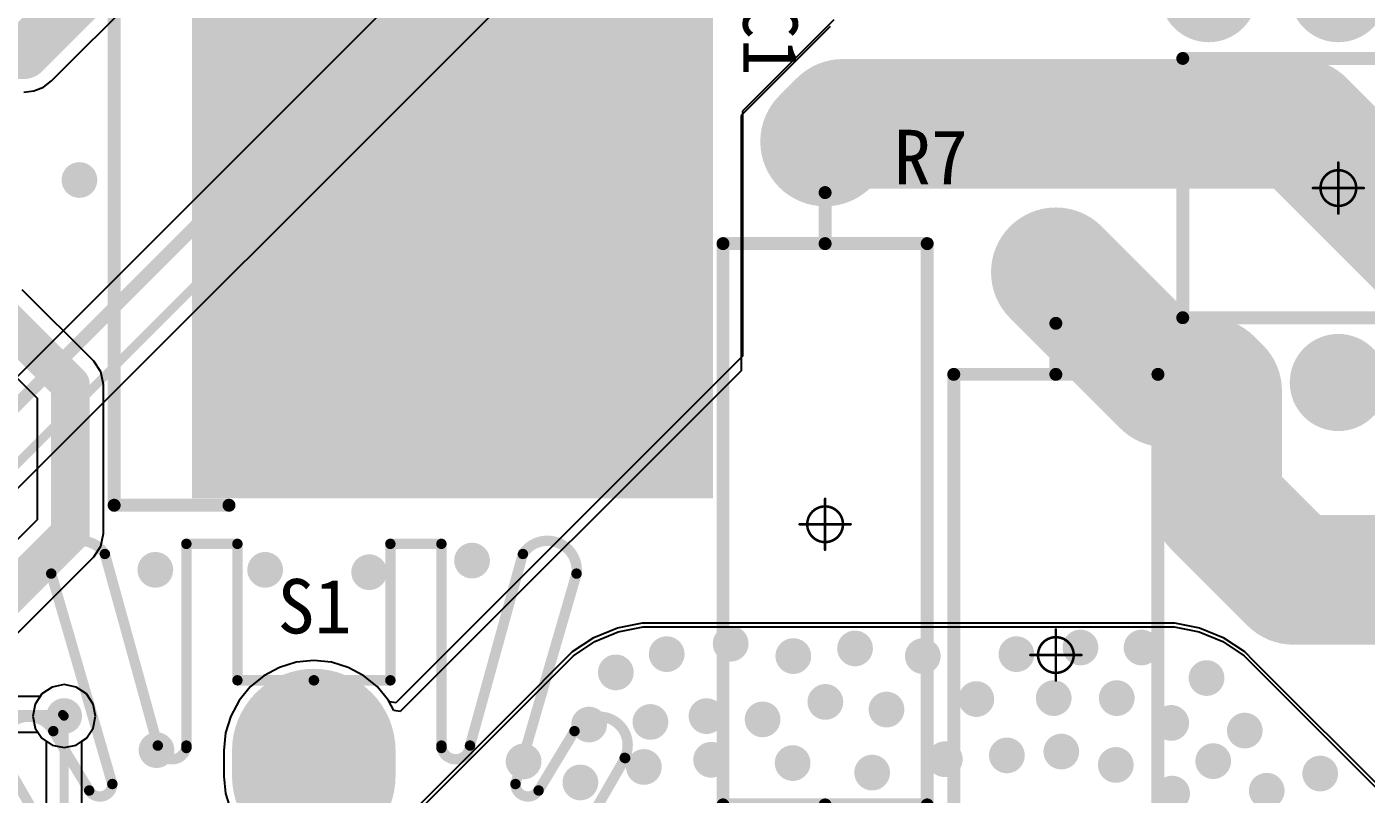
# Model space of a CAD drawing. Header units: millimetres. Extents: x 28 to 238, y 6 to 119.
# Drawn here: x 68.72 to 94.95, y 78.34 to 93.38 of the extents above; entities that cross this region are included whole.
import ezdxf

# ---------------------------------------------------------------- set-up
doc = ezdxf.new("R2010")
doc.units = ezdxf.units.MM
for name, color, linetype in [('BottomLayer', 5, 'Continuous'), ('BottomSolder', 6, 'Continuous'), ('KeepOutLayer', 6, 'Continuous'), ('Mechanical15', 56, 'Continuous'), ('MultiLayer', 9, 'Continuous'), ('PadHoleLayer', 156, 'Continuous'), ('TopLayer', 1, 'Continuous'), ('TopOverlay', 2, 'Continuous'), ('TopPaste', 8, 'Continuous'), ('TopSolder', 216, 'Continuous'), ('ViaHoleLayer', 16, 'Continuous')]:
    doc.layers.add(name, color=color, linetype=linetype)

# ---------------------------------------------------------------- blocks, each defined once
blk = doc.blocks.new('SRP12_34_25_P_4')
at = {"layer": 'BottomLayer', "const_width": 3}
blk.add_lwpolyline([(12.45, 0), (12.95, 0)], dxfattribs=at)
at = {"layer": 'BottomLayer', "const_width": 1.5}
for points in [[(11.7, 0, 1), (13.2, 0, 1)], [(12.2, 0, 1), (13.7, 0, 1)]]:
    blk.add_lwpolyline(points, format="xyb", close=True, dxfattribs=at)
at = {"layer": 'BottomSolder', "const_width": 3.203}
blk.add_lwpolyline([(12.45, 0), (12.95, 0)], dxfattribs=at)
at = {"layer": 'BottomSolder', "const_width": 1.602}
for points in [[(11.649, 0, 1), (13.251, 0, 1)], [(12.149, 0, 1), (13.751, 0, 1)]]:
    blk.add_lwpolyline(points, format="xyb", close=True, dxfattribs=at)
at = {"layer": 'MultiLayer', "const_width": 3}
blk.add_lwpolyline([(12.45, 0), (12.95, 0)], dxfattribs=at)
at = {"layer": 'MultiLayer', "const_width": 1.5}
for points in [[(11.7, 0, 1), (13.2, 0, 1)], [(12.2, 0, 1), (13.7, 0, 1)]]:
    blk.add_lwpolyline(points, format="xyb", close=True, dxfattribs=at)
at = {"layer": 'PadHoleLayer', "const_width": 0.5}
blk.add_lwpolyline([(13.45, 0), (13.45, 0, -1), (11.95, 0), (11.95, 0, -1)], format="xyb", close=True, dxfattribs=at)
at = {"layer": 'TopLayer', "const_width": 3}
blk.add_lwpolyline([(12.45, 0), (12.95, 0)], dxfattribs=at)
at = {"layer": 'TopLayer', "const_width": 1.5}
for points in [[(11.7, 0, 1), (13.2, 0, 1)], [(12.2, 0, 1), (13.7, 0, 1)]]:
    blk.add_lwpolyline(points, format="xyb", close=True, dxfattribs=at)
at = {"layer": 'TopOverlay', "const_width": 0.203}
for points in [[(12.802, 6.096), (9.5, 4.191)], [(13.331, 5.103), (12.167, 4.4)], [(16.417, 5.143), (12.294, 3.946)], [(16.802, 4.092), (13.047, 3.056)], [(13, 2.496), (17, 2.496)], [(13, 2.496), (13.047, 2.496)], [(17, 2.496), (17, 1.496)], [(14.326, 1.496), (14.326, 0)], [(14.326, 1.496), (17, 1.496)], [(14.326, -0.004), (14.326, -1.5)], [(14.326, -1.5), (17, -1.5)], [(17, -1.5), (17, -2.5)], [(13, -2.5), (13.047, -2.5)], [(13, -2.5), (17, -2.5)], [(13.047, -3.06), (16.802, -4.096)], [(12.294, -3.95), (16.417, -5.147)], [(9.5, -4.195), (12.802, -6.1)], [(12.167, -4.404), (13.331, -5.107)]]:
    blk.add_lwpolyline(points, dxfattribs=at)
for points in [[(12.807, 6.086, -0.974243), (13.331, 5.103)], [(16.417, 5.143, -0.790827), (16.802, 4.092)], [(12.294, 3.946, -0.758747), (12.167, 4.4)], [(13.047, 2.496, -0.959451), (13.047, 3.056)], [(13.047, -3.06, -0.959451), (13.047, -2.5)], [(12.167, -4.404, -0.758747), (12.294, -3.95)], [(16.802, -4.096, -0.790827), (16.417, -5.147)], [(13.331, -5.107, -0.974243), (12.807, -6.09)]]:
    blk.add_lwpolyline(points, format="xyb", dxfattribs=at)
at = {"layer": 'TopOverlay', "const_width": 0.102}
for points in [[(13.28, 5.103, 1), (13.382, 5.103, 1)], [(13.28, 5.103, 1), (13.382, 5.103, 1)], [(16.366, 5.143, 1), (16.468, 5.143, 1)], [(16.366, 5.143, 1), (16.468, 5.143, 1)], [(12.116, 4.4, 1), (12.218, 4.4, 1)], [(12.116, 4.4, 1), (12.218, 4.4, 1)], [(12.243, 3.946, 1), (12.345, 3.946, 1)], [(12.243, 3.946, 1), (12.345, 3.946, 1)], [(16.751, 4.092, 1), (16.852, 4.092, 1)], [(16.751, 4.092, 1), (16.852, 4.092, 1)], [(12.996, 3.056, 1), (13.098, 3.056, 1)], [(12.996, 3.056, 1), (13.098, 3.056, 1)], [(12.949, 2.496, 1), (13.051, 2.496, 1)], [(12.949, 2.496, 1), (13.051, 2.496, 1)], [(12.996, 2.496, 1), (13.098, 2.496, 1)], [(12.996, 2.496, 1), (13.098, 2.496, 1)], [(16.949, 2.496, 1), (17.051, 2.496, 1)], [(16.949, 2.496, 1), (17.051, 2.496, 1)], [(14.275, 1.496, 1), (14.377, 1.496, 1)], [(14.275, 1.496, 1), (14.377, 1.496, 1)], [(16.949, 1.496, 1), (17.051, 1.496, 1)], [(16.949, 1.496, 1), (17.051, 1.496, 1)], [(14.275, 0, 1), (14.377, 0, 1)], [(14.275, -0.004, 1), (14.377, -0.004, 1)], [(14.275, -1.5, 1), (14.377, -1.5, 1)], [(14.275, -1.5, 1), (14.377, -1.5, 1)], [(16.949, -1.5, 1), (17.051, -1.5, 1)], [(16.949, -1.5, 1), (17.051, -1.5, 1)], [(12.949, -2.5, 1), (13.051, -2.5, 1)], [(12.949, -2.5, 1), (13.051, -2.5, 1)], [(12.996, -2.5, 1), (13.098, -2.5, 1)], [(12.996, -2.5, 1), (13.098, -2.5, 1)], [(16.949, -2.5, 1), (17.051, -2.5, 1)], [(16.949, -2.5, 1), (17.051, -2.5, 1)], [(12.996, -3.06, 1), (13.098, -3.06, 1)], [(12.996, -3.06, 1), (13.098, -3.06, 1)], [(12.243, -3.95, 1), (12.345, -3.95, 1)], [(12.243, -3.95, 1), (12.345, -3.95, 1)], [(16.751, -4.096, 1), (16.852, -4.096, 1)], [(16.751, -4.096, 1), (16.852, -4.096, 1)], [(12.116, -4.404, 1), (12.218, -4.404, 1)], [(12.116, -4.404, 1), (12.218, -4.404, 1)], [(13.28, -5.107, 1), (13.382, -5.107, 1)], [(13.28, -5.107, 1), (13.382, -5.107, 1)], [(16.366, -5.147, 1), (16.468, -5.147, 1)], [(16.366, -5.147, 1), (16.468, -5.147, 1)], [(12.751, -6.1, 1), (12.853, -6.1, 1)], [(12.756, -6.09, 1), (12.858, -6.09, 1)]]:
    blk.add_lwpolyline(points, format="xyb", close=True, dxfattribs=at)
at = {"layer": 'TopSolder', "const_width": 3.203}
blk.add_lwpolyline([(12.45, 0), (12.95, 0)], dxfattribs=at)
at = {"layer": 'TopSolder', "const_width": 1.602}
for points in [[(11.649, 0, 1), (13.251, 0, 1)], [(12.149, 0, 1), (13.751, 0, 1)]]:
    blk.add_lwpolyline(points, format="xyb", close=True, dxfattribs=at)
blk = doc.blocks.new('RS_1W_9')
at = {"layer": 'BottomLayer', "const_width": 1}
for points in [[(-8, 0, 1), (-7, 0, 1)], [(7, 0, 1), (8, 0, 1)]]:
    blk.add_lwpolyline(points, format="xyb", close=True, dxfattribs=at)
at = {"layer": 'BottomSolder', "const_width": 1.102}
for points in [[(-8.051, 0, 1), (-6.949, 0, 1)], [(6.949, 0, 1), (8.051, 0, 1)]]:
    blk.add_lwpolyline(points, format="xyb", close=True, dxfattribs=at)
at = {"layer": 'Mechanical15', "const_width": 0.05}
for points in [[(0, 0.5), (0, -0.5)], [(-0.5, 0), (0.5, 0)]]:
    blk.add_lwpolyline(points, dxfattribs=at)
at = {"layer": 'Mechanical15'}
for points, const_width in [([(-0.012, 0.5, 1), (0.012, 0.5, 1)], 0.025), ([(0.35, 0, 1), (-0.35, 0, 1)], 0.05), ([(-0.512, 0, 1), (-0.487, 0, 1)], 0.025), ([(-0.362, 0, 1), (-0.337, 0, 1)], 0.025), ([(0.337, 0, 1), (0.362, 0, 1)], 0.025), ([(0.487, 0, 1), (0.512, 0, 1)], 0.025), ([(-0.012, -0.5, 1), (0.012, -0.5, 1)], 0.025)]:
    blk.add_lwpolyline(points, format="xyb", close=True, dxfattribs=dict(at, const_width=const_width))
at = {"layer": 'MultiLayer', "const_width": 1}
for points in [[(-8, 0, 1), (-7, 0, 1)], [(7, 0, 1), (8, 0, 1)]]:
    blk.add_lwpolyline(points, format="xyb", close=True, dxfattribs=at)
at = {"layer": 'PadHoleLayer', "const_width": 0.4}
for points in [[(-7.7, 0, 1), (-7.3, 0, 1)], [(7.3, 0, 1), (7.7, 0, 1)]]:
    blk.add_lwpolyline(points, format="xyb", close=True, dxfattribs=at)
at = {"layer": 'TopLayer', "const_width": 1}
for points in [[(-8, 0, 1), (-7, 0, 1)], [(7, 0, 1), (8, 0, 1)]]:
    blk.add_lwpolyline(points, format="xyb", close=True, dxfattribs=at)
at = {"layer": 'TopOverlay', "const_width": 0.254}
for points in [[(-5.5, 2), (-5.5, -2)], [(-5.5, 2), (5.5, 2)], [(5.5, 2), (5.5, -2)], [(-6.5, 0), (-5.5, 0)], [(5.5, 0), (6.5, 0)], [(-5.5, -2), (5.5, -2)]]:
    blk.add_lwpolyline(points, dxfattribs=at)
at = {"layer": 'TopOverlay', "const_width": 0.127}
for points in [[(-5.563, 2, 1), (-5.436, 2, 1)], [(-5.563, 2, 1), (-5.436, 2, 1)], [(5.436, 2, 1), (5.563, 2, 1)], [(5.436, 2, 1), (5.563, 2, 1)], [(-6.563, 0, 1), (-6.436, 0, 1)], [(-5.563, 0, 1), (-5.436, 0, 1)], [(5.436, 0, 1), (5.563, 0, 1)], [(6.436, 0, 1), (6.563, 0, 1)], [(-5.563, -2, 1), (-5.436, -2, 1)], [(-5.563, -2, 1), (-5.436, -2, 1)], [(5.436, -2, 1), (5.563, -2, 1)], [(5.436, -2, 1), (5.563, -2, 1)]]:
    blk.add_lwpolyline(points, format="xyb", close=True, dxfattribs=at)
at = {"layer": 'TopSolder', "const_width": 1.102}
for points in [[(-8.051, 0, 1), (-6.949, 0, 1)], [(6.949, 0, 1), (8.051, 0, 1)]]:
    blk.add_lwpolyline(points, format="xyb", close=True, dxfattribs=at)
blk = doc.blocks.new('RS_1W_10')
at = {"layer": 'BottomLayer', "const_width": 1}
for points in [[(-8, 0, 1), (-7, 0, 1)], [(7, 0, 1), (8, 0, 1)]]:
    blk.add_lwpolyline(points, format="xyb", close=True, dxfattribs=at)
at = {"layer": 'BottomSolder', "const_width": 1.102}
for points in [[(-8.051, 0, 1), (-6.949, 0, 1)], [(6.949, 0, 1), (8.051, 0, 1)]]:
    blk.add_lwpolyline(points, format="xyb", close=True, dxfattribs=at)
at = {"layer": 'Mechanical15', "const_width": 0.05}
for points in [[(0, 0.5), (0, -0.5)], [(-0.5, 0), (0.5, 0)]]:
    blk.add_lwpolyline(points, dxfattribs=at)
at = {"layer": 'Mechanical15'}
for points, const_width in [([(-0.012, 0.5, 1), (0.012, 0.5, 1)], 0.025), ([(0.35, 0, 1), (-0.35, 0, 1)], 0.05), ([(-0.512, 0, 1), (-0.487, 0, 1)], 0.025), ([(-0.362, 0, 1), (-0.337, 0, 1)], 0.025), ([(0.337, 0, 1), (0.362, 0, 1)], 0.025), ([(0.487, 0, 1), (0.512, 0, 1)], 0.025), ([(-0.012, -0.5, 1), (0.012, -0.5, 1)], 0.025)]:
    blk.add_lwpolyline(points, format="xyb", close=True, dxfattribs=dict(at, const_width=const_width))
at = {"layer": 'MultiLayer', "const_width": 1}
for points in [[(-8, 0, 1), (-7, 0, 1)], [(7, 0, 1), (8, 0, 1)]]:
    blk.add_lwpolyline(points, format="xyb", close=True, dxfattribs=at)
at = {"layer": 'PadHoleLayer', "const_width": 0.4}
for points in [[(-7.7, 0, 1), (-7.3, 0, 1)], [(7.3, 0, 1), (7.7, 0, 1)]]:
    blk.add_lwpolyline(points, format="xyb", close=True, dxfattribs=at)
at = {"layer": 'TopLayer', "const_width": 1}
for points in [[(-8, 0, 1), (-7, 0, 1)], [(7, 0, 1), (8, 0, 1)]]:
    blk.add_lwpolyline(points, format="xyb", close=True, dxfattribs=at)
at = {"layer": 'TopOverlay', "const_width": 0.254}
for points in [[(-5.5, 2), (-5.5, -2)], [(-5.5, 2), (5.5, 2)], [(5.5, 2), (5.5, -2)], [(-6.5, 0), (-5.5, 0)], [(5.5, 0), (6.5, 0)], [(-5.5, -2), (5.5, -2)]]:
    blk.add_lwpolyline(points, dxfattribs=at)
at = {"layer": 'TopOverlay', "const_width": 0.127}
for points in [[(-5.564, 2, 1), (-5.437, 2, 1)], [(-5.564, 2, 1), (-5.437, 2, 1)], [(5.436, 2, 1), (5.563, 2, 1)], [(5.436, 2, 1), (5.563, 2, 1)], [(-6.563, 0, 1), (-6.436, 0, 1)], [(-5.564, 0, 1), (-5.437, 0, 1)], [(5.436, 0, 1), (5.563, 0, 1)], [(6.436, 0, 1), (6.563, 0, 1)], [(-5.564, -2, 1), (-5.437, -2, 1)], [(-5.564, -2, 1), (-5.437, -2, 1)], [(5.436, -2, 1), (5.563, -2, 1)], [(5.436, -2, 1), (5.563, -2, 1)]]:
    blk.add_lwpolyline(points, format="xyb", close=True, dxfattribs=at)
at = {"layer": 'TopSolder', "const_width": 1.102}
for points in [[(-8.051, 0, 1), (-6.949, 0, 1)], [(6.949, 0, 1), (8.051, 0, 1)]]:
    blk.add_lwpolyline(points, format="xyb", close=True, dxfattribs=at)
blk = doc.blocks.new('DIP6_300_11')
at = {"layer": 'BottomLayer', "const_width": 0.85}
for points in [[(3.385, 2.54, 1), (4.235, 2.54, 1)], [(-4.235, 0, 1), (-3.385, 0, 1)], [(3.385, 0, 1), (4.235, 0, 1)], [(-4.235, -2.54, 1), (-3.385, -2.54, 1)], [(3.385, -2.54, 1), (4.235, -2.54, 1)]]:
    blk.add_lwpolyline(points, format="xyb", close=True, dxfattribs=at)
at = {"layer": 'BottomLayer'}
blk.add_solid([(-4.66, 1.69), (-2.96, 1.69), (-4.66, 3.39), (-2.96, 3.39)], dxfattribs=at)
at = {"layer": 'BottomSolder', "const_width": 0.952}
for points in [[(3.334, 2.54, 1), (4.286, 2.54, 1)], [(-4.286, 0, 1), (-3.334, 0, 1)], [(3.334, 0, 1), (4.286, 0, 1)], [(-4.286, -2.54, 1), (-3.334, -2.54, 1)], [(3.334, -2.54, 1), (4.286, -2.54, 1)]]:
    blk.add_lwpolyline(points, format="xyb", close=True, dxfattribs=at)
at = {"layer": 'BottomSolder'}
blk.add_solid([(-4.762, 1.588), (-2.858, 1.588), (-4.762, 3.492), (-2.858, 3.492)], dxfattribs=at)
at = {"layer": 'Mechanical15', "const_width": 0.05}
for points in [[(0, -0.5), (0, 0.5)], [(0.5, 0), (-0.5, 0)]]:
    blk.add_lwpolyline(points, dxfattribs=at)
at = {"layer": 'Mechanical15'}
for points, const_width in [([(-0.012, 0.5, 1), (0.012, 0.5, 1)], 0.025), ([(0.35, 0, 1), (-0.35, 0, 1)], 0.05), ([(-0.512, 0, 1), (-0.487, 0, 1)], 0.025), ([(-0.362, 0, 1), (-0.337, 0, 1)], 0.025), ([(0.337, 0, 1), (0.362, 0, 1)], 0.025), ([(0.487, 0, 1), (0.512, 0, 1)], 0.025), ([(-0.012, -0.5, 1), (0.012, -0.5, 1)], 0.025)]:
    blk.add_lwpolyline(points, format="xyb", close=True, dxfattribs=dict(at, const_width=const_width))
at = {"layer": 'MultiLayer', "const_width": 0.85}
for points in [[(3.385, 2.54, 1), (4.235, 2.54, 1)], [(-4.235, 0, 1), (-3.385, 0, 1)], [(3.385, 0, 1), (4.235, 0, 1)], [(-4.235, -2.54, 1), (-3.385, -2.54, 1)], [(3.385, -2.54, 1), (4.235, -2.54, 1)]]:
    blk.add_lwpolyline(points, format="xyb", close=True, dxfattribs=at)
at = {"layer": 'MultiLayer'}
blk.add_solid([(-4.66, 1.69), (-2.96, 1.69), (-4.66, 3.39), (-2.96, 3.39)], dxfattribs=at)
at = {"layer": 'PadHoleLayer', "const_width": 0.4}
for points in [[(-4.01, 2.54, 1), (-3.61, 2.54, 1)], [(3.61, 2.54, 1), (4.01, 2.54, 1)], [(-4.01, 0, 1), (-3.61, 0, 1)], [(3.61, 0, 1), (4.01, 0, 1)], [(-4.01, -2.54, 1), (-3.61, -2.54, 1)], [(3.61, -2.54, 1), (4.01, -2.54, 1)]]:
    blk.add_lwpolyline(points, format="xyb", close=True, dxfattribs=at)
at = {"layer": 'TopLayer', "const_width": 0.85}
for points in [[(3.385, 2.54, 1), (4.235, 2.54, 1)], [(-4.235, 0, 1), (-3.385, 0, 1)], [(3.385, 0, 1), (4.235, 0, 1)], [(-4.235, -2.54, 1), (-3.385, -2.54, 1)], [(3.385, -2.54, 1), (4.235, -2.54, 1)]]:
    blk.add_lwpolyline(points, format="xyb", close=True, dxfattribs=at)
at = {"layer": 'TopLayer'}
blk.add_solid([(-4.66, 1.69), (-2.96, 1.69), (-4.66, 3.39), (-2.96, 3.39)], dxfattribs=at)
at = {"layer": 'TopOverlay'}
for points, const_width in [([(-3.556, 4.318, 1), (-4.064, 4.318, 1)], 0.508), ([(-4.191, 4.318, 1), (-3.937, 4.318, 1)], 0.254), ([(-3.683, 4.318, 1), (-3.429, 4.318, 1)], 0.254), ([(-2.603, 3.048, 1), (-2.477, 3.048, 1)], 0.127), ([(-2.603, 3.048, 1), (-2.477, 3.048, 1)], 0.127), ([(-0.825, 3.048, 1), (-0.699, 3.048, 1)], 0.127), ([(-0.825, 3.048, 1), (-0.699, 3.048, 1)], 0.127), ([(0.699, 3.048, 1), (0.825, 3.048, 1)], 0.127), ([(0.699, 3.048, 1), (0.825, 3.048, 1)], 0.127), ([(2.477, 3.048, 1), (2.603, 3.048, 1)], 0.127), ([(2.477, 3.048, 1), (2.603, 3.048, 1)], 0.127), ([(-1.651, 2.286, 1), (-1.905, 2.286, 1)], 0.381), ([(-2, 2.286, 1), (-1.81, 2.286, 1)], 0.191), ([(-1.746, 2.286, 1), (-1.556, 2.286, 1)], 0.191), ([(-0.064, 2.286, 1), (0.064, 2.286, 1)], 0.127), ([(-0.064, 2.286, 1), (0.064, 2.286, 1)], 0.127), ([(-2.603, -3.048, 1), (-2.477, -3.048, 1)], 0.127), ([(-2.603, -3.048, 1), (-2.477, -3.048, 1)], 0.127), ([(2.477, -3.048, 1), (2.603, -3.048, 1)], 0.127), ([(2.477, -3.048, 1), (2.603, -3.048, 1)], 0.127)]:
    blk.add_lwpolyline(points, format="xyb", close=True, dxfattribs=dict(at, const_width=const_width))
at = {"layer": 'TopOverlay', "const_width": 0.254}
for points in [[(-0.762, 3.048), (-2.54, 3.048)], [(-2.54, -3.048), (-2.54, 3.048)], [(2.54, 3.048), (0.762, 3.048)], [(2.54, -3.048), (2.54, 3.048)], [(2.54, -3.048), (-2.54, -3.048)]]:
    blk.add_lwpolyline(points, dxfattribs=at)
for points in [[(0, 2.286, -0.414214), (-0.762, 3.048)], [(0.762, 3.048, -0.414214), (0, 2.286)]]:
    blk.add_lwpolyline(points, format="xyb", dxfattribs=at)
at = {"layer": 'TopSolder', "const_width": 0.952}
for points in [[(3.334, 2.54, 1), (4.286, 2.54, 1)], [(-4.286, 0, 1), (-3.334, 0, 1)], [(3.334, 0, 1), (4.286, 0, 1)], [(-4.286, -2.54, 1), (-3.334, -2.54, 1)], [(3.334, -2.54, 1), (4.286, -2.54, 1)]]:
    blk.add_lwpolyline(points, format="xyb", close=True, dxfattribs=at)
at = {"layer": 'TopSolder'}
blk.add_solid([(-4.762, 1.588), (-2.858, 1.588), (-4.762, 3.492), (-2.858, 3.492)], dxfattribs=at)
blk = doc.blocks.new('TO263_5A_30')
at = {"layer": 'TopLayer'}
for points in [[(5.225, 15.414), (-5.225, 15.414), (5.225, 5.414), (-5.225, 5.414)], [(-2.875, 1.6), (-3.925, 1.6), (-2.875, -1.6), (-3.925, -1.6)], [(-1.175, 1.6), (-2.225, 1.6), (-1.175, -1.6), (-2.225, -1.6)], [(0.525, 1.6), (-0.525, 1.6), (0.525, -1.6), (-0.525, -1.6)], [(2.225, 1.6), (1.175, 1.6), (2.225, -1.6), (1.175, -1.6)], [(3.925, 1.6), (2.875, 1.6), (3.925, -1.6), (2.875, -1.6)]]:
    blk.add_solid(points, dxfattribs=at)
at = {"layer": 'TopOverlay', "const_width": 0.254}
for points in [[(-5.461, 3.787), (-5.461, 6.037)], [(5.461, 3.787), (5.461, 6.037)], [(5.461, 3.787), (-5.461, 3.787)]]:
    blk.add_lwpolyline(points, dxfattribs=at)
at = {"layer": 'TopOverlay'}
for points, const_width in [([(-5.524, 6.037, 1), (-5.397, 6.037, 1)], 0.127), ([(5.397, 6.037, 1), (5.524, 6.037, 1)], 0.127), ([(-5.524, 3.787, 1), (-5.397, 3.787, 1)], 0.127), ([(-5.524, 3.787, 1), (-5.397, 3.787, 1)], 0.127), ([(5.397, 3.787, 1), (5.524, 3.787, 1)], 0.127), ([(5.397, 3.787, 1), (5.524, 3.787, 1)], 0.127), ([(-4.626, -0.127, 1), (-5.026, -0.127, 1)], 0.5), ([(-5.151, -0.127, 1), (-4.901, -0.127, 1)], 0.25), ([(-4.751, -0.127, 1), (-4.501, -0.127, 1)], 0.25)]:
    blk.add_lwpolyline(points, format="xyb", close=True, dxfattribs=dict(at, const_width=const_width))
at = {"layer": 'TopPaste'}
for points in [[(5.225, 15.414), (-5.225, 15.414), (5.225, 5.414), (-5.225, 5.414)], [(-2.875, 1.6), (-3.925, 1.6), (-2.875, -1.6), (-3.925, -1.6)], [(-1.175, 1.6), (-2.225, 1.6), (-1.175, -1.6), (-2.225, -1.6)], [(0.525, 1.6), (-0.525, 1.6), (0.525, -1.6), (-0.525, -1.6)], [(2.225, 1.6), (1.175, 1.6), (2.225, -1.6), (1.175, -1.6)], [(3.925, 1.6), (2.875, 1.6), (3.925, -1.6), (2.875, -1.6)]]:
    blk.add_solid(points, dxfattribs=at)
at = {"layer": 'TopSolder'}
for points in [[(5.327, 15.516), (-5.327, 15.516), (5.327, 5.312), (-5.327, 5.312)], [(-2.773, 1.702), (-4.027, 1.702), (-2.773, -1.702), (-4.027, -1.702)], [(-1.073, 1.702), (-2.327, 1.702), (-1.073, -1.702), (-2.327, -1.702)], [(0.627, 1.702), (-0.627, 1.702), (0.627, -1.702), (-0.627, -1.702)], [(2.327, 1.702), (1.073, 1.702), (2.327, -1.702), (1.073, -1.702)], [(4.027, 1.702), (2.773, 1.702), (4.027, -1.702), (2.773, -1.702)]]:
    blk.add_solid(points, dxfattribs=at)

msp = doc.modelspace()

# ---------------------------------------------------------------- linework, layer by layer
msp.add_circle((70.558, 67.272), 39.25)
at = {"layer": 'BottomLayer'}
for p, q in [((76.798, 94.794), (65.341, 83.338)), ((68.09, 83.887), (77.904, 93.7)), ((84.524, 93.512), (82.739, 91.727)), ((82.739, 91.727), (82.739, 86.925)), ((82.739, 86.925), (77.752, 81.938)), ((77.752, 81.938), (75.944, 80.13)), ((79.824, 81.412), (80.286, 81.603)), ((80.286, 81.603), (80.777, 81.701)), ((80.777, 81.701), (91.2, 81.701)), ((91.2, 81.701), (91.691, 81.603)), ((91.691, 81.603), (92.153, 81.412)), ((79.408, 81.134), (79.824, 81.412)), ((92.153, 81.412), (92.569, 81.134)), ((78.249, 79.975), (79.408, 81.134)), ((92.569, 81.134), (92.746, 80.957)), ((73.664, 80.824), (73.359, 80.661)), ((73.994, 80.925), (73.664, 80.824)), ((74.338, 80.958), (73.994, 80.925)), ((74.682, 80.925), (74.338, 80.958)), ((75.013, 80.824), (74.682, 80.925)), ((75.317, 80.661), (75.013, 80.824)), ((92.746, 80.957), (92.746, 80.957)), ((92.746, 80.957), (96.715, 76.988)), ((73.359, 80.661), (73.092, 80.442)), ((75.584, 80.442), (75.317, 80.661)), ((69.013, 80.307), (68.879, 80.108)), ((69.213, 80.441), (69.013, 80.307)), ((69.448, 80.488), (69.213, 80.441)), ((69.684, 80.441), (69.448, 80.488)), ((69.884, 80.307), (69.684, 80.441)), ((70.017, 80.108), (69.884, 80.307)), ((73.092, 80.442), (72.873, 80.175)), ((75.804, 80.175), (75.584, 80.442)), ((68.879, 80.108), (68.832, 79.872)), ((70.064, 79.872), (70.017, 80.108)), ((72.873, 80.175), (72.71, 79.87)), ((75.818, 80.148), (75.804, 80.175)), ((75.944, 80.13), (75.818, 80.148)), ((68.832, 79.872), (68.879, 79.636)), ((70.017, 79.636), (70.064, 79.872)), ((72.092, 73.818), (78.249, 79.975)), ((72.71, 79.87), (72.61, 79.54)), ((68.879, 79.636), (69.013, 79.437)), ((69.884, 79.437), (70.017, 79.636)), ((72.61, 79.54), (72.576, 79.196)), ((69.013, 79.437), (69.097, 79.381)), ((69.097, 79.381), (69.097, 64.759)), ((69.796, 79.378), (69.884, 79.437)), ((69.796, 64.11), (69.796, 79.378)), ((72.576, 79.196), (72.576, 78.696)), ((72.576, 78.696), (72.61, 78.352)), ((72.61, 78.352), (72.71, 78.021))]:
    msp.add_line(p, q, dxfattribs=at)
for points, const_width in [([(65.616, 83.063), (77.072, 94.52)], 0.254), ([(67.741, 84.031), (77.759, 94.05)], 0.178), ([(84.354, 91.13), (84.701, 91.477)], 2.54), ([(84.701, 91.477), (93.672, 91.477)], 2.54), ([(93.672, 91.477), (96.948, 88.201)], 2.54), ([(88.874, 88.568), (91.034, 86.408)], 2.54), ([(91.034, 86.408), (91.868, 86.408)], 2.54), ([(91.868, 86.408), (92.034, 86.242)], 2.54), ([(92.034, 84.034), (92.034, 86.242)], 2.54), ([(92.034, 84.034), (93.528, 82.54)], 2.54), ([(93.528, 82.54), (99.509, 82.54)], 2.54), ([(69.446, 79.87), (69.448, 79.872)], 0.178), ([(69.446, 45.343), (69.446, 79.87)], 0.178)]:
    msp.add_lwpolyline(points, dxfattribs=dict(at, const_width=const_width))
for points, const_width in [([(79.005, 92.505, 1), (79.355, 92.505, 1)], 0.35), ([(84.066, 91.477, 1), (85.336, 91.477, 1)], 1.27), ([(84.066, 91.477, 1), (85.336, 91.477, 1)], 1.27), ([(93.037, 91.477, 1), (94.307, 91.477, 1)], 1.27), ([(93.037, 91.477, 1), (94.307, 91.477, 1)], 1.27), ([(80.25, 92.206, 1), (80.6, 92.206, 1)], 0.35), ([(83.719, 91.13, 1), (84.989, 91.13, 1)], 1.27), ([(77.485, 91.284, 1), (77.835, 91.284, 1)], 0.35), ([(69.572, 90.376, 1), (69.922, 90.376, 1)], 0.35), ([(79.802, 90.363, 1), (80.152, 90.363, 1)], 0.35), ([(78.232, 89.74, 1), (78.582, 89.74, 1)], 0.35), ([(76.315, 89.516, 1), (76.665, 89.516, 1)], 0.35), ([(88.239, 88.568, 1), (89.509, 88.568, 1)], 1.27), ([(73.724, 88.246, 1), (74.074, 88.246, 1)], 0.35), ([(77.809, 87.548, 1), (78.159, 87.548, 1)], 0.35), ([(79.926, 87.773, 1), (80.276, 87.773, 1)], 0.35), ([(74.945, 87.449, 1), (75.295, 87.449, 1)], 0.35), ([(90.399, 86.408, 1), (91.669, 86.408, 1)], 1.27), ([(90.399, 86.408, 1), (91.669, 86.408, 1)], 1.27), ([(91.233, 86.408, 1), (92.503, 86.408, 1)], 1.27), ([(91.233, 86.408, 1), (92.503, 86.408, 1)], 1.27), ([(76.663, 87.1, 1), (77.013, 87.1, 1)], 0.35), ([(91.399, 86.242, 1), (92.669, 86.242, 1)], 1.27), ([(91.399, 86.242, 1), (92.669, 86.242, 1)], 1.27), ([(73.4, 85.979, 1), (73.75, 85.979, 1)], 0.35), ([(75.991, 85.73, 1), (76.341, 85.73, 1)], 0.35), ([(78.232, 85.68, 1), (78.582, 85.68, 1)], 0.35), ([(80.026, 85.406, 1), (80.376, 85.406, 1)], 0.35), ([(91.399, 84.034, 1), (92.669, 84.034, 1)], 1.27), ([(91.399, 84.034, 1), (92.669, 84.034, 1)], 1.27), ([(92.893, 82.54, 1), (94.163, 82.54, 1)], 1.27), ([(92.893, 82.54, 1), (94.163, 82.54, 1)], 1.27), ([(77.263, 82.918, 1), (77.613, 82.918, 1)], 0.35), ([(71.059, 82.737, 1), (71.409, 82.737, 1)], 0.35), ([(73.21, 82.737, 1), (73.56, 82.737, 1)], 0.35), ([(75.248, 82.691, 1), (75.598, 82.691, 1)], 0.35), ([(82.329, 81.29, 1), (82.679, 81.29, 1)], 0.35), ([(81.076, 81.085, 1), (81.426, 81.085, 1)], 0.35), ([(83.556, 81.047, 1), (83.906, 81.047, 1)], 0.35), ([(84.765, 81.197, 1), (85.115, 81.197, 1)], 0.35), ([(86.093, 81.047, 1), (86.443, 81.047, 1)], 0.35), ([(87.927, 81.085, 1), (88.277, 81.085, 1)], 0.35), ([(89.181, 81.215, 1), (89.531, 81.215, 1)], 0.35), ([(90.378, 81.215, 1), (90.728, 81.215, 1)], 0.35), ([(80.079, 80.727, 1), (80.43, 80.727, 1)], 0.35), ([(91.651, 80.617, 1), (92.001, 80.617, 1)], 0.35), ([(87.141, 80.205, 1), (87.491, 80.205, 1)], 0.35), ([(88.657, 80.224, 1), (89.007, 80.224, 1)], 0.35), ([(89.892, 80.224, 1), (90.242, 80.224, 1)], 0.35), ([(84.184, 80.149, 1), (84.534, 80.149, 1)], 0.35), ([(85.382, 79.999, 1), (85.732, 79.999, 1)], 0.35), ([(69.273, 79.872, 1), (69.623, 79.872, 1)], 0.35), ([(79.555, 79.705, 1), (79.905, 79.705, 1)], 0.35), ([(80.757, 79.756, 1), (81.107, 79.756, 1)], 0.35), ([(81.856, 79.871, 1), (82.206, 79.871, 1)], 0.35), ([(82.955, 79.807, 1), (83.305, 79.807, 1)], 0.35), ([(90.959, 79.737, 1), (91.309, 79.737, 1)], 0.35), ([(69.402, 79.87, 1), (69.491, 79.87, 1)], 0.0889), ([(69.402, 79.87, 1), (69.491, 79.87, 1)], 0.0889), ([(69.404, 79.872, 1), (69.493, 79.872, 1)], 0.0889), ([(92.4, 79.587, 1), (92.75, 79.587, 1)], 0.35), ([(71.082, 79.204, 1), (71.432, 79.204, 1)], 0.35), ([(88.806, 79.176, 1), (89.156, 79.176, 1)], 0.35), ([(78.273, 78.983, 1), (78.623, 78.983, 1)], 0.35), ([(81.946, 79.015, 1), (82.296, 79.015, 1)], 0.35), ([(83.543, 78.951, 1), (83.893, 78.951, 1)], 0.35), ([(86.524, 79.026, 1), (86.874, 79.026, 1)], 0.35), ([(87.74, 79.101, 1), (88.09, 79.101, 1)], 0.35), ([(89.873, 78.914, 1), (90.223, 78.914, 1)], 0.35), ([(91.782, 78.989, 1), (92.132, 78.989, 1)], 0.35), ([(80.629, 78.874, 1), (80.979, 78.874, 1)], 0.35), ([(85.101, 78.764, 1), (85.451, 78.764, 1)], 0.35), ([(93.878, 78.745, 1), (94.228, 78.745, 1)], 0.35), ([(79.385, 78.571, 1), (79.735, 78.571, 1)], 0.35), ([(92.83, 78.409, 1), (93.18, 78.409, 1)], 0.35), ([(90.977, 78.352, 1), (91.327, 78.352, 1)], 0.35)]:
    msp.add_lwpolyline(points, format="xyb", close=True, dxfattribs=dict(at, const_width=const_width))
at = {"layer": 'KeepOutLayer', "const_width": 0.00645}
msp.add_lwpolyline([(34.052, 52.857, -3.804617), (64.049, 28.566)], format="xyb", dxfattribs=at)
msp.add_lwpolyline([(34.052, 52.857, -3.804617), (64.049, 28.566)], format="xyb", dxfattribs=at)
at = {"layer": 'MultiLayer', "const_width": 0.35}
for points in [[(79.005, 92.505, 1), (79.355, 92.505, 1)], [(80.25, 92.206, 1), (80.6, 92.206, 1)], [(77.485, 91.284, 1), (77.835, 91.284, 1)], [(69.572, 90.376, 1), (69.922, 90.376, 1)], [(79.802, 90.363, 1), (80.152, 90.363, 1)], [(78.232, 89.74, 1), (78.582, 89.74, 1)], [(76.315, 89.516, 1), (76.665, 89.516, 1)], [(73.724, 88.246, 1), (74.074, 88.246, 1)], [(77.809, 87.548, 1), (78.159, 87.548, 1)], [(79.926, 87.773, 1), (80.276, 87.773, 1)], [(74.945, 87.449, 1), (75.295, 87.449, 1)], [(76.663, 87.1, 1), (77.013, 87.1, 1)], [(73.4, 85.979, 1), (73.75, 85.979, 1)], [(75.991, 85.73, 1), (76.341, 85.73, 1)], [(78.232, 85.68, 1), (78.582, 85.68, 1)], [(80.026, 85.406, 1), (80.376, 85.406, 1)], [(77.263, 82.918, 1), (77.613, 82.918, 1)], [(71.059, 82.737, 1), (71.409, 82.737, 1)], [(73.21, 82.737, 1), (73.56, 82.737, 1)], [(75.248, 82.691, 1), (75.598, 82.691, 1)], [(82.329, 81.29, 1), (82.679, 81.29, 1)], [(81.076, 81.085, 1), (81.426, 81.085, 1)], [(83.556, 81.047, 1), (83.906, 81.047, 1)], [(84.765, 81.197, 1), (85.115, 81.197, 1)], [(86.093, 81.047, 1), (86.443, 81.047, 1)], [(87.927, 81.085, 1), (88.277, 81.085, 1)], [(89.181, 81.215, 1), (89.531, 81.215, 1)], [(90.378, 81.215, 1), (90.728, 81.215, 1)], [(80.079, 80.727, 1), (80.43, 80.727, 1)], [(91.651, 80.617, 1), (92.001, 80.617, 1)], [(87.141, 80.205, 1), (87.491, 80.205, 1)], [(88.657, 80.224, 1), (89.007, 80.224, 1)], [(89.892, 80.224, 1), (90.242, 80.224, 1)], [(84.184, 80.149, 1), (84.534, 80.149, 1)], [(85.382, 79.999, 1), (85.732, 79.999, 1)], [(69.273, 79.872, 1), (69.623, 79.872, 1)], [(79.555, 79.705, 1), (79.905, 79.705, 1)], [(80.757, 79.756, 1), (81.107, 79.756, 1)], [(81.856, 79.871, 1), (82.206, 79.871, 1)], [(82.955, 79.807, 1), (83.305, 79.807, 1)], [(90.959, 79.737, 1), (91.309, 79.737, 1)], [(92.4, 79.587, 1), (92.75, 79.587, 1)], [(71.082, 79.204, 1), (71.432, 79.204, 1)], [(88.806, 79.176, 1), (89.156, 79.176, 1)], [(78.273, 78.983, 1), (78.623, 78.983, 1)], [(81.946, 79.015, 1), (82.296, 79.015, 1)], [(83.543, 78.951, 1), (83.893, 78.951, 1)], [(86.524, 79.026, 1), (86.874, 79.026, 1)], [(87.74, 79.101, 1), (88.09, 79.101, 1)], [(89.873, 78.914, 1), (90.223, 78.914, 1)], [(91.782, 78.989, 1), (92.132, 78.989, 1)], [(80.629, 78.874, 1), (80.979, 78.874, 1)], [(85.101, 78.764, 1), (85.451, 78.764, 1)], [(93.878, 78.745, 1), (94.228, 78.745, 1)], [(79.385, 78.571, 1), (79.735, 78.571, 1)], [(92.83, 78.409, 1), (93.18, 78.409, 1)], [(90.977, 78.352, 1), (91.327, 78.352, 1)]]:
    msp.add_lwpolyline(points, format="xyb", close=True, dxfattribs=at)
at = {"layer": 'TopLayer'}
for p, q in [((69.201, 92.32), (77.203, 100.322)), ((84.455, 93.386), (82.708, 91.639)), ((68.657, 92.095), (68.856, 92.121)), ((68.856, 92.121), (69.042, 92.198)), ((69.042, 92.198), (69.201, 92.32)), ((82.708, 91.639), (82.708, 86.979)), ((70.026, 86.824), (68.628, 88.221)), ((68.034, 86.984), (68.921, 86.098)), ((82.708, 86.979), (82.708, 86.639)), ((70.166, 86.614), (70.026, 86.824)), ((70.216, 86.366), (70.166, 86.614)), ((82.708, 86.639), (76.032, 79.964)), ((70.216, 83.45), (70.216, 86.366)), ((68.921, 86.098), (68.921, 83.719)), ((68.921, 83.719), (67.383, 82.181)), ((70.166, 83.203), (70.216, 83.45)), ((70.026, 82.993), (70.166, 83.203)), ((68.109, 81.076), (70.026, 82.993)), ((80.302, 81.522), (80.793, 81.619)), ((80.793, 81.619), (91.194, 81.619)), ((91.194, 81.619), (91.684, 81.522)), ((79.84, 81.33), (80.302, 81.522)), ((91.684, 81.522), (92.147, 81.33)), ((79.424, 81.052), (79.84, 81.33)), ((92.147, 81.33), (92.563, 81.052)), ((73.664, 80.824), (73.359, 80.661)), ((73.994, 80.925), (73.664, 80.824)), ((74.338, 80.958), (73.994, 80.925)), ((74.682, 80.925), (74.338, 80.958)), ((75.013, 80.824), (74.682, 80.925)), ((75.317, 80.661), (75.013, 80.824)), ((75.208, 76.836), (79.247, 80.875)), ((79.247, 80.875), (79.424, 81.052)), ((92.563, 81.052), (92.74, 80.875)), ((92.74, 80.875), (92.74, 80.875)), ((92.74, 80.875), (95.311, 78.304)), ((73.359, 80.661), (73.092, 80.442)), ((75.584, 80.442), (75.317, 80.661)), ((69.013, 80.307), (68.976, 80.252)), ((69.213, 80.441), (69.013, 80.307)), ((69.448, 80.488), (69.213, 80.441)), ((69.684, 80.441), (69.448, 80.488)), ((69.884, 80.307), (69.684, 80.441)), ((70.017, 80.108), (69.884, 80.307)), ((73.092, 80.442), (72.873, 80.175)), ((75.804, 80.175), (75.584, 80.442)), ((68.976, 80.252), (66.541, 80.252)), ((70.064, 79.872), (70.017, 80.108)), ((72.873, 80.175), (72.71, 79.87)), ((75.907, 79.982), (75.804, 80.175)), ((70.017, 79.636), (70.064, 79.872)), ((72.71, 79.87), (72.61, 79.54)), ((76.032, 79.964), (75.907, 79.982)), ((67.341, 79.553), (68.935, 79.553)), ((68.935, 79.553), (69.013, 79.437)), ((69.884, 79.437), (70.017, 79.636)), ((72.61, 79.54), (72.576, 79.196)), ((69.013, 79.437), (69.213, 79.303)), ((69.213, 79.303), (69.448, 79.256)), ((69.448, 79.256), (69.684, 79.303)), ((69.684, 79.303), (69.884, 79.437)), ((72.576, 79.196), (72.576, 78.696)), ((72.576, 78.696), (72.61, 78.352)), ((72.61, 78.352), (72.71, 78.021))]:
    msp.add_line(p, q, dxfattribs=at)
for points, const_width in [([(68.657, 92.863), (76.66, 100.866)], 1.016), ([(66.64, 92.863), (68.657, 92.863)], 1.016), ([(68.171, 87.763), (69.568, 86.366)], 0.762), ([(69.568, 83.45), (69.568, 86.366)], 0.762), ([(67.651, 81.534), (69.568, 83.45)], 0.762), ([(56.961, 79.903), (69.418, 79.903)], 0.178), ([(69.418, 79.903), (69.448, 79.872)], 0.178)]:
    msp.add_lwpolyline(points, dxfattribs=dict(at, const_width=const_width))
for points, const_width in [([(68.403, 92.863, 1), (68.911, 92.863, 1)], 0.508), ([(68.403, 92.863, 1), (68.911, 92.863, 1)], 0.508), ([(79.005, 92.505, 1), (79.355, 92.505, 1)], 0.35), ([(80.25, 92.206, 1), (80.6, 92.206, 1)], 0.35), ([(77.485, 91.284, 1), (77.835, 91.284, 1)], 0.35), ([(69.572, 90.376, 1), (69.922, 90.376, 1)], 0.35), ([(79.802, 90.363, 1), (80.152, 90.363, 1)], 0.35), ([(78.232, 89.74, 1), (78.582, 89.74, 1)], 0.35), ([(76.315, 89.516, 1), (76.665, 89.516, 1)], 0.35), ([(73.724, 88.246, 1), (74.074, 88.246, 1)], 0.35), ([(77.809, 87.548, 1), (78.159, 87.548, 1)], 0.35), ([(79.926, 87.773, 1), (80.276, 87.773, 1)], 0.35), ([(74.945, 87.449, 1), (75.295, 87.449, 1)], 0.35), ([(76.663, 87.1, 1), (77.013, 87.1, 1)], 0.35), ([(69.378, 86.366, 1), (69.759, 86.366, 1)], 0.381), ([(69.378, 86.366, 1), (69.759, 86.366, 1)], 0.381), ([(73.4, 85.979, 1), (73.75, 85.979, 1)], 0.35), ([(75.991, 85.73, 1), (76.341, 85.73, 1)], 0.35), ([(78.232, 85.68, 1), (78.582, 85.68, 1)], 0.35), ([(80.026, 85.406, 1), (80.376, 85.406, 1)], 0.35), ([(69.378, 83.45, 1), (69.759, 83.45, 1)], 0.381), ([(69.378, 83.45, 1), (69.759, 83.45, 1)], 0.381), ([(77.263, 82.918, 1), (77.613, 82.918, 1)], 0.35), ([(71.059, 82.737, 1), (71.409, 82.737, 1)], 0.35), ([(73.21, 82.737, 1), (73.56, 82.737, 1)], 0.35), ([(75.248, 82.691, 1), (75.598, 82.691, 1)], 0.35), ([(82.329, 81.29, 1), (82.679, 81.29, 1)], 0.35), ([(81.076, 81.085, 1), (81.426, 81.085, 1)], 0.35), ([(83.556, 81.047, 1), (83.906, 81.047, 1)], 0.35), ([(84.765, 81.197, 1), (85.115, 81.197, 1)], 0.35), ([(86.093, 81.047, 1), (86.443, 81.047, 1)], 0.35), ([(87.927, 81.085, 1), (88.277, 81.085, 1)], 0.35), ([(89.181, 81.215, 1), (89.531, 81.215, 1)], 0.35), ([(90.378, 81.215, 1), (90.728, 81.215, 1)], 0.35), ([(80.079, 80.727, 1), (80.43, 80.727, 1)], 0.35), ([(91.651, 80.617, 1), (92.001, 80.617, 1)], 0.35), ([(87.141, 80.205, 1), (87.491, 80.205, 1)], 0.35), ([(88.657, 80.224, 1), (89.007, 80.224, 1)], 0.35), ([(89.892, 80.224, 1), (90.242, 80.224, 1)], 0.35), ([(84.184, 80.149, 1), (84.534, 80.149, 1)], 0.35), ([(85.382, 79.999, 1), (85.732, 79.999, 1)], 0.35), ([(69.273, 79.872, 1), (69.623, 79.872, 1)], 0.35), ([(79.555, 79.705, 1), (79.905, 79.705, 1)], 0.35), ([(80.757, 79.756, 1), (81.107, 79.756, 1)], 0.35), ([(81.856, 79.871, 1), (82.206, 79.871, 1)], 0.35), ([(82.955, 79.807, 1), (83.305, 79.807, 1)], 0.35), ([(90.959, 79.737, 1), (91.309, 79.737, 1)], 0.35), ([(69.373, 79.903, 1), (69.462, 79.903, 1)], 0.0889), ([(69.373, 79.903, 1), (69.462, 79.903, 1)], 0.0889), ([(69.404, 79.872, 1), (69.493, 79.872, 1)], 0.0889), ([(92.4, 79.587, 1), (92.75, 79.587, 1)], 0.35), ([(71.082, 79.204, 1), (71.432, 79.204, 1)], 0.35), ([(88.806, 79.176, 1), (89.156, 79.176, 1)], 0.35), ([(78.273, 78.983, 1), (78.623, 78.983, 1)], 0.35), ([(81.946, 79.015, 1), (82.296, 79.015, 1)], 0.35), ([(83.543, 78.951, 1), (83.893, 78.951, 1)], 0.35), ([(86.524, 79.026, 1), (86.874, 79.026, 1)], 0.35), ([(87.74, 79.101, 1), (88.09, 79.101, 1)], 0.35), ([(89.873, 78.914, 1), (90.223, 78.914, 1)], 0.35), ([(91.782, 78.989, 1), (92.132, 78.989, 1)], 0.35), ([(80.629, 78.874, 1), (80.979, 78.874, 1)], 0.35), ([(85.101, 78.764, 1), (85.451, 78.764, 1)], 0.35), ([(93.878, 78.745, 1), (94.228, 78.745, 1)], 0.35), ([(79.385, 78.571, 1), (79.735, 78.571, 1)], 0.35), ([(92.83, 78.409, 1), (93.18, 78.409, 1)], 0.35), ([(90.977, 78.352, 1), (91.327, 78.352, 1)], 0.35)]:
    msp.add_lwpolyline(points, format="xyb", close=True, dxfattribs=dict(at, const_width=const_width))
at = {"layer": 'ViaHoleLayer', "const_width": 0.2}
for points in [[(79.08, 92.505, 1), (79.28, 92.505, 1)], [(80.325, 92.206, 1), (80.525, 92.206, 1)], [(77.56, 91.284, 1), (77.76, 91.284, 1)], [(69.647, 90.376, 1), (69.847, 90.376, 1)], [(79.877, 90.363, 1), (80.077, 90.363, 1)], [(78.307, 89.74, 1), (78.507, 89.74, 1)], [(76.39, 89.516, 1), (76.59, 89.516, 1)], [(73.799, 88.246, 1), (73.999, 88.246, 1)], [(80.001, 87.773, 1), (80.201, 87.773, 1)], [(75.02, 87.449, 1), (75.22, 87.449, 1)], [(77.884, 87.548, 1), (78.084, 87.548, 1)], [(76.738, 87.1, 1), (76.938, 87.1, 1)], [(73.475, 85.979, 1), (73.675, 85.979, 1)], [(76.066, 85.73, 1), (76.266, 85.73, 1)], [(78.307, 85.68, 1), (78.507, 85.68, 1)], [(80.101, 85.406, 1), (80.301, 85.406, 1)], [(71.134, 82.737, 1), (71.334, 82.737, 1)], [(73.285, 82.737, 1), (73.485, 82.737, 1)], [(77.338, 82.918, 1), (77.538, 82.918, 1)], [(75.323, 82.691, 1), (75.523, 82.691, 1)], [(82.404, 81.29, 1), (82.604, 81.29, 1)], [(84.84, 81.197, 1), (85.04, 81.197, 1)], [(89.256, 81.215, 1), (89.456, 81.215, 1)], [(90.453, 81.215, 1), (90.653, 81.215, 1)], [(81.151, 81.085, 1), (81.351, 81.085, 1)], [(83.631, 81.047, 1), (83.831, 81.047, 1)], [(86.168, 81.047, 1), (86.368, 81.047, 1)], [(88.002, 81.085, 1), (88.202, 81.085, 1)], [(80.155, 80.727, 1), (80.355, 80.727, 1)], [(91.726, 80.617, 1), (91.926, 80.617, 1)], [(84.259, 80.149, 1), (84.459, 80.149, 1)], [(87.216, 80.205, 1), (87.416, 80.205, 1)], [(88.732, 80.224, 1), (88.932, 80.224, 1)], [(89.967, 80.224, 1), (90.167, 80.224, 1)], [(69.348, 79.872, 1), (69.548, 79.872, 1)], [(81.931, 79.871, 1), (82.131, 79.871, 1)], [(85.457, 79.999, 1), (85.657, 79.999, 1)], [(79.63, 79.705, 1), (79.83, 79.705, 1)], [(80.832, 79.756, 1), (81.032, 79.756, 1)], [(83.03, 79.807, 1), (83.23, 79.807, 1)], [(91.034, 79.737, 1), (91.234, 79.737, 1)], [(92.475, 79.587, 1), (92.675, 79.587, 1)], [(71.157, 79.204, 1), (71.357, 79.204, 1)], [(87.815, 79.101, 1), (88.015, 79.101, 1)], [(88.881, 79.176, 1), (89.081, 79.176, 1)], [(78.348, 78.983, 1), (78.548, 78.983, 1)], [(80.704, 78.874, 1), (80.904, 78.874, 1)], [(82.021, 79.015, 1), (82.221, 79.015, 1)], [(83.618, 78.951, 1), (83.818, 78.951, 1)], [(86.599, 79.026, 1), (86.799, 79.026, 1)], [(89.948, 78.914, 1), (90.148, 78.914, 1)], [(91.857, 78.989, 1), (92.057, 78.989, 1)], [(79.46, 78.571, 1), (79.66, 78.571, 1)], [(85.176, 78.764, 1), (85.376, 78.764, 1)], [(93.953, 78.745, 1), (94.153, 78.745, 1)], [(91.052, 78.352, 1), (91.252, 78.352, 1)], [(92.905, 78.409, 1), (93.105, 78.409, 1)]]:
    msp.add_lwpolyline(points, format="xyb", close=True, dxfattribs=at)

# ---------------------------------------------------------------- block references
for name, p, rotation in [('TO263_5A_30', (66.64, 89.463), 270), ('DIP6_300_11', (94.408, 90.218), 270), ('RS_1W_9', (84.354, 83.63), 90), ('RS_1W_10', (88.874, 81.068), 90), ('SRP12_34_25_P_4', (74.338, 66.246), 90)]:
    msp.add_blockref(name, p, dxfattribs=dict(rotation=rotation))

# ---------------------------------------------------------------- texts
at = {"layer": 'TopOverlay'}
msp.add_text('IC1', height=1.0668, rotation=270, dxfattribs=at).set_placement((82.749, 94.597))
for s, p in [('R7', (85.699, 90.293)), ('S1', (73.629, 81.491))]:
    msp.add_text(s, height=1.0668, dxfattribs=at).set_placement(p)

doc.saveas('drawing.dxf')
